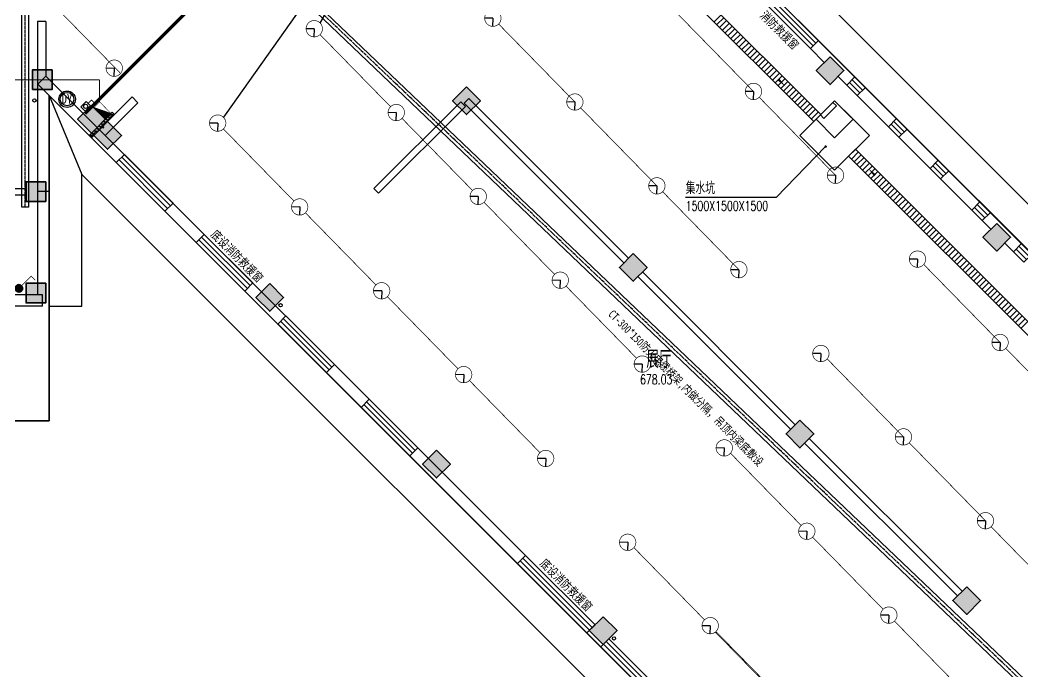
# Model space of a CAD drawing. Extents: x 815029915 to 815825525, y 579155098 to 579748855.
# Drawn here: x 815352839 to 815383466, y 579558107 to 579578027 of the extents above; entities that cross this region are included whole.
import ezdxf

# ---------------------------------------------------------------- set-up
doc = ezdxf.new("R2010")
doc.units = 0
doc.header["$LTSCALE"] = 100
doc.header["$MEASUREMENT"] = 0
for name, pattern in [('DASH', [0.35, 0.25, -0.1]), ('DASHDOT', [1, 0.5, -0.25, 0, -0.25]), ('DOTE', [2.42, 2, -0.2, 0.02, -0.2]), ('HIDDEN', [0.375, 0.25, -0.125])]:
    doc.linetypes.add(name, pattern=pattern)
for name, color, linetype in [('AXIS', 3, 'Continuous'), ('COLUMN', 9, 'Continuous'), ('DIM_LEAD', 3, 'Continuous'), ('DIM_SYMB', 3, 'Continuous'), ('E-CAPL-1', 7, 'Continuous'), ('E-TEXT-PLAN', 7, 'Continuous'), ('E-TEXT-PLAN-DER', 7, 'Continuous'), ('GROUND', 2, 'Continuous'), ('PUB_TEXT', 7, 'Continuous'), ('SPACE', 7, 'Continuous'), ('WALL', 9, 'Continuous'), ('WINDOW', 4, 'Continuous'), ('zm', 1, 'Continuous'), ('电-弱电平面-线缆', 3, 'Continuous'), ('电-强电平面-线缆', 3, 'Continuous'), ('电-桥架', 4, 'Continuous'), ('电动挡烟垂壁', 4, 'Continuous'), ('设备-照明', 3, 'Continuous'), ('设备-箱柜', 3, 'Continuous')]:
    doc.layers.add(name, color=color, linetype=linetype)
doc.layers.add('柱填充', color=9, linetype='Continuous', lineweight=18)
doc.layers.add('砼柱', color=2, linetype='Continuous', lineweight=35)
doc.styles.add('-黑体', font='', dxfattribs={"width": 0.8})
doc.styles.add('_TCH_DIM', font='SIMPLEX', dxfattribs={"bigfont": 'GBCBIG'})
doc.styles.add('_TCH_DIM_T3', font='SIMPLEX', dxfattribs={"width": 0.705882, "bigfont": 'GBCBIG'})
doc.styles.add('_TCH_SPACE', font='SIMPLEX', dxfattribs={"height": 5, "bigfont": 'GBCBIG'})
doc.styles.add('IDQSTYLE', font='txt.shx', dxfattribs={"width": 0.7, "bigfont": 'hztxt.shx'})
doc.styles.add('ST', font='')
doc.styles.add('宋体-TK', font='', dxfattribs={"width": 0.8})
doc.styles.get('-黑体').set_extended_font_data('SimHei')
doc.styles.get('ST').set_extended_font_data('SimSun')
doc.styles.get('宋体-TK').set_extended_font_data('SimSun')
doc.dimstyles.new('_TCH_ARCH-100', dxfattribs={"dimscale": 100, "dimtxt": 2.975, "dimasz": 1, "dimexe": 2.5, "dimexo": 3, "dimgap": 1, "dimtad": 1, "dimdec": 0, "dimzin": 0, "dimdsep": 46, "dimtxsty": '_TCH_DIM_T3', "dimblk": 'ARCHTICK', "dimcen": 0.09, "dimclrt": 7, "dimazin": 2, "dimtfac": 1, "dimtdec": 0, "dimtix": 1, "dimtmove": 2, "dimatfit": 3, "dimfxl": 0, "dimtolj": 1, "dimtzin": 0, "dimarcsym": 0})

# ---------------------------------------------------------------- blocks, each defined once
blk = doc.blocks.new('HC000088')
at = {"color": 0}
for q in [(-1.72, -1.82), (1.72, -1.82)]:
    blk.add_line((0, 0), q, dxfattribs=at)
at = {"color": 0, "linetype": 'Continuous', "const_width": 0.2}
blk.add_lwpolyline([(2.5, 0, 0.198912), (1.77, 1.77, 0.198912), (0, 2.5, 0.198912), (-1.77, 1.77, 0.198912), (-2.5, 0, 0.198912), (-1.77, -1.77, 0.198912), (0, -2.5, 0.198912), (1.77, -1.77, 0.198912)], format="xyb", close=True, dxfattribs=at)
at = {"layer": 'E-TEXT-PLAN-DER', "color": 0, "style": 'IDQSTYLE', "width": 0.7}
blk.add_attdef('PSFHATT', (4.5, -2.5), '', height=2.5, dxfattribs=at)
blk = doc.blocks.new('*X19')
at = {"color": 0, "linetype": 'Continuous'}
for p, q in [((262, 135.85), (263.24, 137.09)), ((262.02, 135.59), (263.5, 137.07)), ((262.05, 136.18), (262.91, 137.04)), ((262.09, 135.37), (263.71, 137)), ((262.18, 135.19), (263.9, 136.91)), ((262.3, 135.02), (264.07, 136.79)), ((262.44, 134.88), (264.21, 136.64)), ((262.61, 134.77), (264.32, 136.48)), ((262.8, 134.67), (264.42, 136.29)), ((263.02, 134.61), (264.48, 136.07)), ((263.28, 134.59), (264.5, 135.8)), ((263.62, 134.65), (264.44, 135.46))]:
    blk.add_line(p, q, dxfattribs=at)
blk = doc.blocks.new('HC000097')
at = {"color": 0, "linetype": 'Continuous', "const_width": 0.2}
blk.add_lwpolyline([(0.88, 2.13), (3.75, 5), (5, 3.75)], dxfattribs=at)
blk.add_lwpolyline([(0.88, 0.37, 0.198912), (1.25, 1.25, 0.198912), (0.88, 2.13, 0.198912), (0, 2.5, 0.198912), (-0.88, 2.13, 0.198912), (-1.25, 1.25, 0.198912), (-0.88, 0.37, 0.198912), (0, 0, 0.198912)], format="xyb", close=True, dxfattribs=at)
at = {"color": 0, "linetype": 'Continuous'}
blk.add_blockref('*X19', (-263.25, -134.59), dxfattribs=at)
at = {"layer": 'E-TEXT-PLAN-DER', "color": 0, "style": 'IDQSTYLE', "width": 0.7}
blk.add_attdef('PSFHATT', (7, 0), '', height=2.5, dxfattribs=at)
blk = doc.blocks.new('$TCHSYS$WIN2D')
for p, q in [((-0.5, 0.5), (0.5, 0.5)), ((-0.5, 0.5), (-0.5, -0.5)), ((0.5, 0.5), (0.5, -0.5)), ((0.5, 0.1667), (-0.5, 0.1667)), ((0.5, -0.1667), (-0.5, -0.1667)), ((-0.5, -0.5), (0.5, -0.5))]:
    blk.add_line(p, q)
blk = doc.blocks.new('*X48')
at = {"color": 0, "linetype": 'Continuous'}
for p, q in [((234.72, 320), (237.18, 322.46)), ((235.15, 320), (238.03, 322.88)), ((235.57, 320), (238.88, 323.3)), ((235.99, 320), (239.72, 323.73)), ((236.42, 320), (240.57, 324.15)), ((236.84, 320), (241.42, 324.58)), ((237.27, 320), (242.27, 325)), ((237.69, 320), (242.27, 324.57)), ((238.12, 320), (242.27, 324.15)), ((238.54, 320), (242.27, 323.72)), ((238.96, 320), (242.27, 323.3)), ((239.39, 320), (242.27, 322.88)), ((239.81, 320), (242.27, 322.45)), ((232.6, 320), (232.94, 320.33)), ((233.02, 320), (233.78, 320.76)), ((233.45, 320), (234.63, 321.18)), ((233.87, 320), (235.48, 321.61)), ((234.3, 320), (236.33, 322.03)), ((240.24, 320), (242.27, 322.03)), ((240.66, 320), (242.27, 321.6)), ((241.09, 320), (242.27, 321.18)), ((241.51, 320), (242.27, 320.75)), ((241.93, 320), (242.27, 320.33))]:
    blk.add_line(p, q, dxfattribs=at)
blk = doc.blocks.new('HC000431')
at = {"color": 0, "linetype": 'Continuous'}
blk.add_line((5, 2.5), (-5, -2.5), dxfattribs=at)
at = {"color": 0, "linetype": 'Continuous', "const_width": 0.3}
for points in [[(5, 2.5), (-5, 2.5), (-5, -2.5)], [(-5, -2.5), (5, -2.5), (5, 2.5)]]:
    blk.add_lwpolyline(points, dxfattribs=at)
at = {"color": 0, "linetype": 'Continuous'}
blk.add_blockref('*X48', (-237.27, -322.5), dxfattribs=at)
at = {"color": 0, "style": 'IDQSTYLE', "width": 0.7}
blk.add_attdef('PSFHATT', (7, -2.5), '', height=2.5, dxfattribs=at)
blk = doc.blocks.new('_ArchTick')
at = {"color": 0, "linetype": 'ByBlock', "const_width": 0.4}
blk.add_lwpolyline([(-0.5, -0.5), (0.5, 0.5)], dxfattribs=at)
blk = doc.blocks.new('*D291')
at = {"layer": 'AXIS', "color": 0, "lineweight": -2, "transparency": 16777216}
for p, q in [((815361241, 579597482), (815363539, 579599780)), ((815363362, 579599603), (815400839, 579562127)), ((815398718, 579560005), (815401016, 579562303))]:
    blk.add_line(p, q, dxfattribs=at)
at = {"layer": 'Defpoints', "color": 0, "transparency": 16777216}
for p in [(815361029, 579597270), (815400839, 579562127), (815398505, 579559793)]:
    blk.add_point(p, dxfattribs=at)
at = {"layer": 'AXIS', "color": 0, "lineweight": -2, "transparency": 16777216, "xscale": 100, "yscale": 100, "zscale": 100}
for p, rotation in [((815363362, 579599603), 135.0000000001822), ((815400839, 579562127), 315.0000000001822)]:
    blk.add_blockref('_ArchTick', p, dxfattribs=dict(at, rotation=rotation))
at = {"layer": 'AXIS', "color": 7, "transparency": 16777216, "insert": (815382276, 579581041), "char_height": 297.5, "attachment_point": 5, "rotation": 315, "style": '_TCH_DIM_T3'}
blk.add_mtext('\\A1;53000', dxfattribs=at)
blk = doc.blocks.new('*D300')
at = {"layer": 'AXIS', "color": 0, "lineweight": -2, "transparency": 16777216}
for p, q in [((815379908, 579578814), (815381641, 579580547)), ((815381464, 579580370), (815386555, 579575279)), ((815385000, 579573723), (815386732, 579575456))]:
    blk.add_line(p, q, dxfattribs=at)
at = {"layer": 'Defpoints', "color": 0, "transparency": 16777216}
for p in [(815379696, 579578602), (815386555, 579575279), (815384788, 579573511)]:
    blk.add_point(p, dxfattribs=at)
at = {"layer": 'AXIS', "color": 0, "lineweight": -2, "transparency": 16777216, "xscale": 100, "yscale": 100, "zscale": 100}
for p, rotation in [((815381464, 579580370), 135.0000000006708), ((815386555, 579575279), 315.0000000006708)]:
    blk.add_blockref('_ArchTick', p, dxfattribs=dict(at, rotation=rotation))
at = {"layer": 'AXIS', "color": 7, "transparency": 16777216, "insert": (815384186, 579578000), "char_height": 297.5, "attachment_point": 5, "rotation": 315, "style": '_TCH_DIM_T3'}
blk.add_mtext('\\A1;7200', dxfattribs=at)

msp = doc.modelspace()

# ---------------------------------------------------------------- hatches: boundary and pattern name
at = {"layer": 'DIM_LEAD'}
for points in [[(815355414.8, 579574751.5, 1), (815355334.8, 579574751.5, 1)], [(815377480.8, 579574159.7, 1), (815377400.8, 579574159.7, 1)]]:
    msp.add_hatch(color=256, dxfattribs=at).paths.add_polyline_path(points, flags=17)
at = {"layer": '柱填充', "lineweight": 18}
for points in [[(815377575.9, 579576905.1), (815377151.7, 579576480.9), (815377575.9, 579576056.6), (815378000.2, 579576480.9)], [(815353823.5, 579576508.8), (815353223.5, 579576508.8), (815353223.5, 579575908.8), (815353823.5, 579575908.8)], [(815366474.3, 579575985.9), (815366050.1, 579575561.6), (815366474.3, 579575137.4), (815366898.6, 579575561.6)], [(815355019.2, 579575420.2), (815354595, 579574995.9), (815355019.2, 579574571.7), (815355443.5, 579574995.9)], [(815355514.2, 579574925.2), (815355089.9, 579574501), (815355514.2, 579574076.7), (815355938.5, 579574501)], [(815353623.5, 579573083.7), (815353023.5, 579573083.7), (815353023.5, 579572483.7), (815353623.5, 579572483.7)], [(815382667.1, 579571814), (815382242.8, 579571389.7), (815382667.1, 579570965.4), (815383091.4, 579571389.7)], [(815371565.5, 579570894.7), (815371141.3, 579570470.5), (815371565.5, 579570046.2), (815371989.8, 579570470.5)], [(815353623.5, 579569983.7), (815353023.5, 579569983.7), (815353023.5, 579569383.7), (815353623.5, 579569383.7)], [(815360463.9, 579569975.5), (815360039.7, 579569551.2), (815360463.9, 579569127), (815360888.2, 579569551.2)], [(815376656.7, 579565803.6), (815376232.4, 579565379.3), (815376656.7, 579564955), (815377080.9, 579565379.3)], [(815365555.1, 579564884.3), (815365130.8, 579564460.1), (815365555.1, 579564035.8), (815365979.4, 579564460.1)], [(815381747.9, 579560712.4), (815381323.6, 579560288.1), (815381747.9, 579559863.9), (815382172.1, 579560288.1)], [(815370646.3, 579559793.2), (815370222, 579559368.9), (815370646.3, 579558944.6), (815371070.5, 579559368.9)]]:
    msp.add_hatch(color=250, dxfattribs=at).paths.add_polyline_path(points)

# ---------------------------------------------------------------- linework, layer by layer
for p, q in [((815392636.4, 579561985.2), (815367534.1, 579587087.5)), ((815368559.4, 579583445.9), (815377080, 579574925.2)), ((815377292.2, 579575137.4), (815368771.5, 579583658)), ((815353723.5, 579565783.7), (815353723.5, 579575725.1)), ((815353723.5, 579575725.1), (815375312.3, 579554136.3)), ((815376655.8, 579574501), (815377716.4, 579575561.6)), ((815377716.4, 579575561.6), (815377150.7, 579574995.9)), ((815377770.3, 579575403.4), (815377664.3, 579575509.5)), ((815377716.4, 579575561.6), (815378777.1, 579574501)), ((815378282.1, 579574995.9), (815377716.4, 579575561.6)), ((815355654.7, 579575208.1), (815354947.6, 579574501)), ((815355725.4, 579575137.4), (815355654.7, 579575208.1)), ((815377387.5, 579575020.5), (815377770.3, 579575403.4)), ((815355018.3, 579574430.3), (815355725.4, 579575137.4)), ((815377080, 579574925.2), (815377292.2, 579575137.4)), ((815377150.7, 579574995.9), (815377716.4, 579574430.3)), ((815377281.4, 579575126.6), (815377387.5, 579575020.5)), ((815377716.4, 579574430.3), (815378282.1, 579574995.9)), ((815354947.6, 579574501), (815355018.3, 579574430.3)), ((815377716.4, 579573440.3), (815376655.8, 579574501)), ((815378777.1, 579574501), (815377716.4, 579573440.3)), ((815378352.8, 579574076.7), (815378140.7, 579573864.6)), ((815389206.9, 579563222.6), (815378352.8, 579574076.7)), ((815378140.7, 579573864.6), (815388994.8, 579563010.5)), ((815353723.5, 579569367.7), (815353723.5, 579565783.7)), ((815332423.5, 579565783.7), (815353723.5, 579565783.7)), ((815353723.5, 579565783.7), (815351923.5, 579565783.7))]:
    msp.add_line(p, q)
at = {"color": 252, "linetype": 'Continuous'}
for p, q in [((815374033.5, 579577971.7), (815374245.7, 579578183.9)), ((815374118.4, 579577886.9), (815374330.5, 579578099)), ((815374203.2, 579577802), (815374415.4, 579578014.2)), ((815374288.1, 579577717.2), (815374500.2, 579577929.3)), ((815374372.9, 579577632.3), (815374585.1, 579577844.5)), ((815374457.8, 579577547.5), (815374669.9, 579577759.6)), ((815374542.6, 579577462.6), (815374754.8, 579577674.8)), ((815374627.5, 579577377.8), (815374839.6, 579577589.9)), ((815374712.4, 579577292.9), (815374924.5, 579577505.1)), ((815374797.2, 579577208.1), (815375009.3, 579577420.2)), ((815374882.1, 579577123.2), (815375094.2, 579577335.3)), ((815374966.9, 579577038.4), (815375179, 579577250.5)), ((815375051.8, 579576953.5), (815375263.9, 579577165.6)), ((815375136.6, 579576868.7), (815375348.8, 579577080.8)), ((815375221.5, 579576783.8), (815375433.6, 579576995.9)), ((815375306.3, 579576699), (815375518.5, 579576911.1)), ((815375391.2, 579576614.1), (815375603.3, 579576826.2)), ((815375476, 579576529.2), (815375688.2, 579576741.4)), ((815375560.9, 579576444.4), (815375773, 579576656.5)), ((815375645.7, 579576359.5), (815375857.9, 579576571.7)), ((815375730.6, 579576274.7), (815375942.7, 579576486.8)), ((815375815.4, 579576189.8), (815376027.6, 579576402)), ((815375900.3, 579576105), (815376112.4, 579576317.1)), ((815375985.1, 579576020.1), (815376197.3, 579576232.3)), ((815376070, 579575935.3), (815376282.1, 579576147.4)), ((815376154.9, 579575850.4), (815376367, 579576062.6)), ((815376239.7, 579575765.6), (815376451.8, 579575977.7)), ((815376324.6, 579575680.7), (815376536.7, 579575892.8)), ((815376409.4, 579575595.9), (815376621.5, 579575808)), ((815376494.3, 579575511), (815376706.4, 579575723.1)), ((815376579.1, 579575426.2), (815376791.2, 579575638.3)), ((815376664, 579575341.3), (815376876.1, 579575553.4)), ((815376748.8, 579575256.5), (815376961, 579575468.6)), ((815376833.7, 579575171.6), (815377045.8, 579575383.7)), ((815376918.5, 579575086.7), (815377130.7, 579575298.9)), ((815377003.4, 579575001.9), (815377215.5, 579575214)), ((815378141.8, 579573863.5), (815378354, 579574075.6)), ((815378226.7, 579573778.6), (815378438.8, 579573990.7)), ((815378311.5, 579573693.7), (815378523.7, 579573905.9)), ((815378396.4, 579573608.9), (815378608.5, 579573821)), ((815378481.2, 579573524), (815378693.4, 579573736.2)), ((815378566.1, 579573439.2), (815378778.2, 579573651.3)), ((815378650.9, 579573354.3), (815378863.1, 579573566.5)), ((815378735.8, 579573269.5), (815378947.9, 579573481.6)), ((815378820.6, 579573184.6), (815379032.8, 579573396.8)), ((815378905.5, 579573099.8), (815379117.6, 579573311.9)), ((815378990.4, 579573014.9), (815379202.5, 579573227.1)), ((815379075.2, 579572930.1), (815379287.3, 579573142.2)), ((815379160.1, 579572845.2), (815379372.2, 579573057.4)), ((815379244.9, 579572760.4), (815379457, 579572972.5)), ((815379329.8, 579572675.5), (815379541.9, 579572887.6)), ((815379414.6, 579572590.7), (815379626.7, 579572802.8)), ((815379499.5, 579572505.8), (815379711.6, 579572717.9)), ((815379584.3, 579572421), (815379796.5, 579572633.1)), ((815379669.2, 579572336.1), (815379881.3, 579572548.2)), ((815379754, 579572251.2), (815379966.2, 579572463.4)), ((815379838.9, 579572166.4), (815380051, 579572378.5)), ((815379923.7, 579572081.5), (815380135.9, 579572293.7)), ((815380008.6, 579571996.7), (815380220.7, 579572208.8)), ((815380093.4, 579571911.8), (815380305.6, 579572124)), ((815380178.3, 579571827), (815380390.4, 579572039.1)), ((815380263.1, 579571742.1), (815380475.3, 579571954.3)), ((815380348, 579571657.3), (815380560.1, 579571869.4)), ((815380432.8, 579571572.4), (815380645, 579571784.6)), ((815380517.7, 579571487.6), (815380729.8, 579571699.7)), ((815380602.6, 579571402.7), (815380814.7, 579571614.9)), ((815380687.4, 579571317.9), (815380899.5, 579571530)), ((815380772.3, 579571233), (815380984.4, 579571445.1)), ((815380857.1, 579571148.2), (815381069.2, 579571360.3)), ((815380942, 579571063.3), (815381154.1, 579571275.4)), ((815381026.8, 579570978.5), (815381238.9, 579571190.6)), ((815381111.7, 579570893.6), (815381323.8, 579571105.7)), ((815381196.5, 579570808.8), (815381408.7, 579571020.9)), ((815381281.4, 579570723.9), (815381493.5, 579570936)), ((815381366.2, 579570639), (815381578.4, 579570851.2)), ((815381451.1, 579570554.2), (815381663.2, 579570766.3)), ((815381535.9, 579570469.3), (815381748.1, 579570681.5)), ((815381620.8, 579570384.5), (815381832.9, 579570596.6)), ((815381705.6, 579570299.6), (815381917.8, 579570511.8)), ((815381790.5, 579570214.8), (815382002.6, 579570426.9)), ((815381875.3, 579570129.9), (815382087.5, 579570342.1)), ((815381960.2, 579570045.1), (815382172.3, 579570257.2)), ((815382045.1, 579569960.2), (815382257.2, 579570172.4)), ((815382129.9, 579569875.4), (815382342, 579570087.5)), ((815382214.8, 579569790.5), (815382426.9, 579570002.6)), ((815382299.6, 579569705.7), (815382511.7, 579569917.8)), ((815382384.5, 579569620.8), (815382596.6, 579569832.9)), ((815382469.3, 579569536), (815382681.4, 579569748.1)), ((815382554.2, 579569451.1), (815382766.3, 579569663.2)), ((815382639, 579569366.3), (815382851.2, 579569578.4)), ((815382723.9, 579569281.4), (815382936, 579569493.5)), ((815382808.7, 579569196.5), (815383020.9, 579569408.7)), ((815382893.6, 579569111.7), (815383105.7, 579569323.8)), ((815382978.4, 579569026.8), (815383190.6, 579569239)), ((815383063.3, 579568942), (815383275.4, 579569154.1)), ((815383148.1, 579568857.1), (815383360.3, 579569069.3)), ((815383233, 579568772.3), (815383445.1, 579568984.4)), ((815383317.8, 579568687.4), (815383530, 579568899.6)), ((815383402.7, 579568602.6), (815383614.8, 579568814.7))]:
    msp.add_line(p, q, dxfattribs=at)
at = {"linetype": 'Continuous'}
for p, q in [((815355595.3, 579575148.7), (815355580.6, 579575104.7)), ((815355595.3, 579575148.7), (815355580.6, 579575104.7)), ((815355598.7, 579575152.1), (815355628.5, 579575122.3)), ((815355611.8, 579575153.2), (815355603.3, 579575153.2)), ((815355630.4, 579575143.7), (815355619.7, 579575147.3)), ((815355632.2, 579575155.4), (815355623.7, 579575155.4)), ((815355648.4, 579575189.8), (815355643.1, 579575188)), ((815355648.4, 579575189.8), (815355643.1, 579575188)), ((815355660.4, 579575202.4), (815355651.3, 579575175.4)), ((815355660.4, 579575202.4), (815355651.3, 579575175.4)), ((815355662, 579575150.5), (815355660.2, 579575145.2)), ((815355662, 579575150.5), (815355660.2, 579575145.2)), ((815355669.6, 579575193.2), (815355665.9, 579575189.4)), ((815355680.6, 579575161.2), (815355680.6, 579575152.7)), ((815355294.9, 579574836.2), (815355289.6, 579574834.4)), ((815355294.9, 579574836.2), (815355289.6, 579574834.4)), ((815355312.5, 579574865.8), (815355297.8, 579574821.8)), ((815355312.5, 579574865.8), (815355297.8, 579574821.8)), ((815355319.4, 579574843), (815355312.3, 579574835.9)), ((815355315.9, 579574869.2), (815355345.6, 579574839.5)), ((815355328.9, 579574870.3), (815355320.4, 579574870.3)), ((815355329.2, 579574840.3), (815355323.9, 579574838.5)), ((815355329.2, 579574840.3), (815355323.9, 579574838.5)), ((815355346.3, 579574855), (815355335.6, 579574858.6)), ((815355347.5, 579574860.9), (815355336.9, 579574864.4)), ((815355349.4, 579574872.6), (815355340.9, 579574872.6)), ((815355345.6, 579574839.5), (815355345.7, 579574839.4)), ((815355345.7, 579574839.4), (815355386.6, 579574798.5)), ((815355404.7, 579574846.5), (815355354, 579574829.6)), ((815355404.7, 579574846.5), (815355354, 579574829.6)), ((815355359, 579574848.8), (815355366.1, 579574855.9)), ((815355365.6, 579574906.9), (815355360.3, 579574905.2)), ((815355365.6, 579574906.9), (815355360.3, 579574905.2)), ((815355383.2, 579574936.5), (815355368.5, 579574892.5)), ((815355383.2, 579574936.5), (815355368.5, 579574892.5)), ((815355376.8, 579574831.1), (815355383.9, 579574838.2)), ((815355379.1, 579574867.7), (815355377.4, 579574862.4)), ((815355379.1, 579574867.7), (815355377.4, 579574862.4)), ((815355390.1, 579574913.7), (815355383, 579574906.6)), ((815355386.6, 579574940), (815355416.4, 579574910.2)), ((815355399.7, 579574941), (815355391.1, 579574941)), ((815355399.9, 579574911), (815355394.6, 579574909.2)), ((815355399.9, 579574911), (815355394.6, 579574909.2)), ((815355395.5, 579574858), (815355395.5, 579574849.4)), ((815355397.7, 579574878.4), (815355397.7, 579574869.9)), ((815355417, 579574925.7), (815355406.3, 579574929.3)), ((815355418.3, 579574931.6), (815355407.6, 579574935.1)), ((815355420.1, 579574943.3), (815355411.6, 579574943.3)), ((815355416.4, 579574910.2), (815355416.4, 579574910.1)), ((815355416.4, 579574910.1), (815355457.3, 579574869.2)), ((815355475.4, 579574917.2), (815355424.7, 579574900.3)), ((815355475.4, 579574917.2), (815355424.7, 579574900.3)), ((815355429.7, 579574919.5), (815355436.8, 579574926.6)), ((815355436.3, 579574977.6), (815355431, 579574975.9)), ((815355436.3, 579574977.6), (815355431, 579574975.9)), ((815355432.8, 579574878.1), (815355436.4, 579574867.5)), ((815355441.7, 579574862.2), (815355434.6, 579574855.1)), ((815355438.6, 579574879.4), (815355442.2, 579574868.7)), ((815355453.9, 579575007.3), (815355439.2, 579574963.2)), ((815355453.9, 579575007.3), (815355439.2, 579574963.2)), ((815355445.8, 579574904.1), (815355444, 579574898.8)), ((815355445.8, 579574904.1), (815355444, 579574898.8)), ((815355447.5, 579574901.8), (815355454.6, 579574908.9)), ((815355449.8, 579574938.4), (815355448.1, 579574933.1)), ((815355449.8, 579574938.4), (815355448.1, 579574933.1)), ((815355460.8, 579574984.4), (815355453.7, 579574977.3)), ((815355456.1, 579574872.5), (815355453.9, 579574865.8)), ((815355456.1, 579574872.5), (815355453.9, 579574865.8)), ((815355457.3, 579575010.7), (815355487.1, 579574980.9)), ((815355470.4, 579575011.7), (815355461.8, 579575011.7)), ((815355470.6, 579574981.7), (815355465.3, 579574979.9)), ((815355470.6, 579574981.7), (815355465.3, 579574979.9)), ((815355466.2, 579574928.7), (815355466.2, 579574920.1)), ((815355468.5, 579574949.1), (815355468.5, 579574940.6)), ((815355487.7, 579574996.5), (815355477.1, 579575000)), ((815355489, 579575002.3), (815355478.3, 579575005.8)), ((815355490.8, 579575014), (815355482.3, 579575014)), ((815355487.1, 579574980.9), (815355487.1, 579574980.9)), ((815355487.1, 579574980.9), (815355528, 579574940)), ((815355546.1, 579574988), (815355495.4, 579574971.1)), ((815355546.1, 579574988), (815355495.4, 579574971.1)), ((815355500.5, 579574990.2), (815355507.6, 579574997.3)), ((815355507, 579575048.3), (815355501.7, 579575046.6)), ((815355507, 579575048.3), (815355501.7, 579575046.6)), ((815355503.5, 579574948.8), (815355507.1, 579574938.2)), ((815355512.4, 579574932.9), (815355505.3, 579574925.8)), ((815355509.4, 579574950.1), (815355512.9, 579574939.5)), ((815355524.6, 579575078), (815355509.9, 579575034)), ((815355524.6, 579575078), (815355509.9, 579575034)), ((815355516.5, 579574974.8), (815355514.7, 579574969.5)), ((815355516.5, 579574974.8), (815355514.7, 579574969.5)), ((815355518.2, 579574972.5), (815355525.3, 579574979.6)), ((815355520.6, 579575009.1), (815355518.8, 579575003.8)), ((815355520.6, 579575009.1), (815355518.8, 579575003.8)), ((815355531.5, 579575055.1), (815355524.4, 579575048)), ((815355526.8, 579574943.2), (815355524.6, 579574936.5)), ((815355526.8, 579574943.2), (815355524.6, 579574936.5)), ((815355528, 579575081.4), (815355557.8, 579575051.6)), ((815355541.1, 579575082.5), (815355532.5, 579575082.5)), ((815355541.3, 579575052.4), (815355536, 579575050.6)), ((815355541.3, 579575052.4), (815355536, 579575050.6)), ((815355536.9, 579574999.4), (815355536.9, 579574990.8)), ((815355539.2, 579575019.8), (815355539.2, 579575011.3)), ((815355558.4, 579575067.2), (815355547.8, 579575070.7)), ((815355559.7, 579575073), (815355549, 579575076.5)), ((815355561.5, 579575084.7), (815355553, 579575084.7)), ((815355557.8, 579575051.6), (815355557.8, 579575051.6)), ((815355557.8, 579575051.6), (815355598.7, 579575010.7)), ((815355616.8, 579575058.7), (815355566.1, 579575041.8)), ((815355616.8, 579575058.7), (815355566.1, 579575041.8)), ((815355571.2, 579575060.9), (815355578.3, 579575068)), ((815355577.7, 579575119.1), (815355572.4, 579575117.3)), ((815355577.7, 579575119.1), (815355572.4, 579575117.3)), ((815355574.2, 579575019.5), (815355577.8, 579575008.9)), ((815355583.1, 579575003.6), (815355576, 579574996.5)), ((815355580.1, 579575020.8), (815355583.6, 579575010.2)), ((815355587.2, 579575045.5), (815355585.4, 579575040.2)), ((815355587.2, 579575045.5), (815355585.4, 579575040.2)), ((815355588.9, 579575043.2), (815355596, 579575050.3)), ((815355591.3, 579575079.8), (815355589.5, 579575074.5)), ((815355591.3, 579575079.8), (815355589.5, 579575074.5)), ((815355602.3, 579575125.8), (815355595.2, 579575118.7)), ((815355597.5, 579575013.9), (815355595.3, 579575007.3)), ((815355597.5, 579575013.9), (815355595.3, 579575007.3)), ((815355612, 579575123.1), (815355606.7, 579575121.3)), ((815355612, 579575123.1), (815355606.7, 579575121.3)), ((815355607.6, 579575070.1), (815355607.6, 579575061.5)), ((815355609.9, 579575090.5), (815355609.9, 579575082)), ((815355629.1, 579575137.9), (815355618.5, 579575141.4)), ((815355628.5, 579575122.3), (815355628.5, 579575122.3)), ((815355628.5, 579575122.3), (815355669.4, 579575081.4)), ((815355687.5, 579575129.4), (815355636.8, 579575112.5)), ((815355687.5, 579575129.4), (815355636.8, 579575112.5)), ((815355641.9, 579575131.6), (815355649, 579575138.7)), ((815355644.9, 579575090.3), (815355648.5, 579575079.6)), ((815355653.8, 579575074.3), (815355646.7, 579575067.2)), ((815355650.8, 579575091.5), (815355654.3, 579575080.9)), ((815355657.9, 579575116.2), (815355656.1, 579575110.9)), ((815355657.9, 579575116.2), (815355656.1, 579575110.9)), ((815355659.6, 579575113.9), (815355666.7, 579575121)), ((815355668.2, 579575084.6), (815355666, 579575078)), ((815355668.2, 579575084.6), (815355666, 579575078)), ((815355678.3, 579575140.8), (815355678.3, 579575132.3)), ((815355721.1, 579575141.6), (815355717.4, 579575137.9)), ((815355012, 579574553.4), (815355006.7, 579574551.6)), ((815355012, 579574553.4), (815355006.7, 579574551.6)), ((815355029.6, 579574583), (815355014.9, 579574539)), ((815355029.6, 579574583), (815355014.9, 579574539)), ((815355036.6, 579574560.1), (815355029.5, 579574553)), ((815355033, 579574586.4), (815355062.8, 579574556.6)), ((815355046.1, 579574587.5), (815355037.6, 579574587.5)), ((815355046.3, 579574557.4), (815355041, 579574555.7)), ((815355046.3, 579574557.4), (815355041, 579574555.7)), ((815355063.4, 579574572.2), (815355052.8, 579574575.7)), ((815355064.7, 579574578), (815355054.1, 579574581.6)), ((815355066.5, 579574589.8), (815355058, 579574589.8)), ((815355062.8, 579574556.6), (815355062.8, 579574556.6)), ((815355062.8, 579574556.6), (815355103.7, 579574515.7)), ((815355121.9, 579574563.7), (815355071.2, 579574546.8)), ((815355121.9, 579574563.7), (815355071.2, 579574546.8)), ((815355076.2, 579574566), (815355083.3, 579574573.1)), ((815355082.7, 579574624.1), (815355077.4, 579574622.3)), ((815355082.7, 579574624.1), (815355077.4, 579574622.3)), ((815355100.3, 579574653.7), (815355085.7, 579574609.7)), ((815355100.3, 579574653.7), (815355085.7, 579574609.7)), ((815355092.2, 579574550.6), (815355090.5, 579574545.2)), ((815355092.2, 579574550.6), (815355090.5, 579574545.2)), ((815355093.9, 579574548.2), (815355101, 579574555.3)), ((815355096.3, 579574584.9), (815355094.5, 579574579.5)), ((815355096.3, 579574584.9), (815355094.5, 579574579.5)), ((815355107.3, 579574630.8), (815355100.2, 579574623.7)), ((815355103.7, 579574657.1), (815355133.5, 579574627.3)), ((815355116.8, 579574658.2), (815355108.3, 579574658.2)), ((815355117, 579574628.1), (815355111.7, 579574626.4)), ((815355117, 579574628.1), (815355111.7, 579574626.4)), ((815355112.6, 579574575.1), (815355112.6, 579574566.6)), ((815355114.9, 579574595.6), (815355114.9, 579574587)), ((815355134.1, 579574642.9), (815355123.5, 579574646.5)), ((815355135.4, 579574648.7), (815355124.8, 579574652.3)), ((815355137.3, 579574660.5), (815355128.7, 579574660.5)), ((815355133.5, 579574627.3), (815355133.5, 579574627.3)), ((815355133.5, 579574627.3), (815355174.4, 579574586.4)), ((815355192.6, 579574634.4), (815355141.9, 579574617.5)), ((815355192.6, 579574634.4), (815355141.9, 579574617.5)), ((815355146.9, 579574636.7), (815355154, 579574643.8)), ((815355153.5, 579574694.8), (815355148.1, 579574693)), ((815355153.5, 579574694.8), (815355148.1, 579574693)), ((815355150, 579574595.3), (815355153.5, 579574584.6)), ((815355158.8, 579574579.3), (815355151.7, 579574572.2)), ((815355155.8, 579574596.5), (815355159.3, 579574585.9)), ((815355171, 579574724.4), (815355156.4, 579574680.4)), ((815355171, 579574724.4), (815355156.4, 579574680.4)), ((815355162.9, 579574621.3), (815355161.2, 579574615.9)), ((815355162.9, 579574621.3), (815355161.2, 579574615.9)), ((815355164.6, 579574618.9), (815355171.7, 579574626)), ((815355167, 579574655.6), (815355165.2, 579574650.2)), ((815355167, 579574655.6), (815355165.2, 579574650.2)), ((815355178, 579574701.5), (815355170.9, 579574694.4)), ((815355173.3, 579574589.7), (815355171, 579574583)), ((815355173.3, 579574589.7), (815355171, 579574583)), ((815355174.4, 579574727.8), (815355204.2, 579574698)), ((815355187.5, 579574728.9), (815355179, 579574728.9)), ((815355187.8, 579574698.9), (815355182.4, 579574697.1)), ((815355187.8, 579574698.9), (815355182.4, 579574697.1)), ((815355183.3, 579574645.8), (815355183.3, 579574637.3)), ((815355185.6, 579574666.3), (815355185.6, 579574657.7)), ((815355204.9, 579574713.6), (815355194.2, 579574717.2)), ((815355206.1, 579574719.4), (815355195.5, 579574723)), ((815355208, 579574731.2), (815355199.4, 579574731.2)), ((815355204.2, 579574698), (815355204.3, 579574698)), ((815355204.3, 579574698), (815355245.2, 579574657.1)), ((815355263.3, 579574705.1), (815355212.6, 579574688.2)), ((815355263.3, 579574705.1), (815355212.6, 579574688.2)), ((815355217.6, 579574707.4), (815355224.7, 579574714.5)), ((815355224.2, 579574765.5), (815355218.8, 579574763.7)), ((815355224.2, 579574765.5), (815355218.8, 579574763.7)), ((815355220.7, 579574666), (815355224.2, 579574655.4)), ((815355229.5, 579574650), (815355222.4, 579574642.9)), ((815355226.5, 579574667.3), (815355230.1, 579574656.6)), ((815355241.7, 579574795.1), (815355227.1, 579574751.1)), ((815355241.7, 579574795.1), (815355227.1, 579574751.1)), ((815355233.7, 579574692), (815355231.9, 579574686.7)), ((815355233.7, 579574692), (815355231.9, 579574686.7)), ((815355235.4, 579574689.6), (815355242.4, 579574696.7)), ((815355237.7, 579574726.3), (815355235.9, 579574721)), ((815355237.7, 579574726.3), (815355235.9, 579574721)), ((815355248.7, 579574772.3), (815355241.6, 579574765.2)), ((815355244, 579574660.4), (815355241.7, 579574653.7)), ((815355244, 579574660.4), (815355241.7, 579574653.7)), ((815355245.2, 579574798.5), (815355274.9, 579574768.8)), ((815355258.2, 579574799.6), (815355249.7, 579574799.6)), ((815355258.5, 579574769.6), (815355253.1, 579574767.8)), ((815355258.5, 579574769.6), (815355253.1, 579574767.8)), ((815355254, 579574716.5), (815355254, 579574708)), ((815355256.3, 579574737), (815355256.3, 579574728.4)), ((815355275.6, 579574784.3), (815355264.9, 579574787.9)), ((815355276.8, 579574790.2), (815355266.2, 579574793.7)), ((815355278.7, 579574801.9), (815355270.1, 579574801.9)), ((815355274.9, 579574768.8), (815355275, 579574768.7)), ((815355275, 579574768.7), (815355315.9, 579574727.8)), ((815355334, 579574775.8), (815355283.3, 579574758.9)), ((815355334, 579574775.8), (815355283.3, 579574758.9)), ((815355288.3, 579574778.1), (815355295.4, 579574785.2)), ((815355291.4, 579574736.7), (815355294.9, 579574726.1)), ((815355300.2, 579574720.7), (815355293.1, 579574713.6)), ((815355297.2, 579574738), (815355300.8, 579574727.3)), ((815355304.4, 579574762.7), (815355302.6, 579574757.4)), ((815355304.4, 579574762.7), (815355302.6, 579574757.4)), ((815355306.1, 579574760.4), (815355313.2, 579574767.4)), ((815355308.4, 579574797), (815355306.7, 579574791.7)), ((815355308.4, 579574797), (815355306.7, 579574791.7)), ((815355314.7, 579574731.1), (815355312.5, 579574724.4)), ((815355314.7, 579574731.1), (815355312.5, 579574724.4)), ((815355324.7, 579574787.2), (815355324.7, 579574778.7)), ((815355327, 579574807.7), (815355327, 579574799.1)), ((815355362.1, 579574807.4), (815355365.6, 579574796.8)), ((815355370.9, 579574791.4), (815355363.8, 579574784.3)), ((815355367.9, 579574808.7), (815355371.5, 579574798)), ((815355375.1, 579574833.4), (815355373.3, 579574828.1)), ((815355375.1, 579574833.4), (815355373.3, 579574828.1)), ((815355385.4, 579574801.8), (815355383.2, 579574795.1)), ((815355385.4, 579574801.8), (815355383.2, 579574795.1)), ((815354958.9, 579574512.3), (815354953.3, 579574495.3)), ((815354958.9, 579574512.3), (815354953.3, 579574495.3)), ((815354962.3, 579574515.7), (815354992.1, 579574485.9)), ((815354965.9, 579574489.4), (815354962.5, 579574486.1)), ((815354975.4, 579574516.8), (815354966.9, 579574516.8)), ((815354975.6, 579574486.7), (815354970.3, 579574484.9)), ((815354975.6, 579574486.7), (815354970.3, 579574484.9)), ((815354992.7, 579574501.5), (815354982.1, 579574505)), ((815354994, 579574507.3), (815354983.3, 579574510.9)), ((815354995.8, 579574519.1), (815354987.3, 579574519.1)), ((815354992.1, 579574485.9), (815354992.1, 579574485.9)), ((815354992.1, 579574485.9), (815355033, 579574445)), ((815355051.1, 579574493), (815355000.5, 579574476.1)), ((815355051.1, 579574493), (815355000.5, 579574476.1)), ((815355005.5, 579574495.2), (815355012.6, 579574502.3)), ((815355008.5, 579574453.9), (815355012.1, 579574443.2)), ((815355017.4, 579574437.9), (815355014, 579574434.5)), ((815355014.4, 579574455.1), (815355017.9, 579574444.5)), ((815355021.5, 579574479.8), (815355019.8, 579574474.5)), ((815355021.5, 579574479.8), (815355019.8, 579574474.5)), ((815355023.2, 579574477.5), (815355030.3, 579574484.6)), ((815355025.6, 579574514.1), (815355023.8, 579574508.8)), ((815355025.6, 579574514.1), (815355023.8, 579574508.8)), ((815355031.8, 579574448.2), (815355029.6, 579574441.6)), ((815355031.8, 579574448.2), (815355029.6, 579574441.6)), ((815355041.9, 579574504.4), (815355041.9, 579574495.9)), ((815355044.2, 579574524.8), (815355044.2, 579574516.3)), ((815355079.3, 579574524.6), (815355082.8, 579574513.9)), ((815355088.1, 579574508.6), (815355081, 579574501.5)), ((815355085.1, 579574525.8), (815355088.6, 579574515.2)), ((815355102.6, 579574519), (815355100.3, 579574512.3)), ((815355102.6, 579574519), (815355100.3, 579574512.3))]:
    msp.add_line(p, q, dxfattribs=at)
for centre in [(815353277.3, 579575571.8), (815360796.1, 579569313.4), (815370978.4, 579559131)]:
    msp.add_circle(centre, 50)
at = {"layer": 'COLUMN'}
for points in [[(815377575.9, 579576056.6), (815378000.2, 579576480.9), (815377575.9, 579576905.1), (815377151.7, 579576480.9)], [(815353223.5, 579575908.8), (815353823.5, 579575908.8), (815353823.5, 579576508.8), (815353223.5, 579576508.8)], [(815366474.3, 579575137.4), (815366898.6, 579575561.6), (815366474.3, 579575985.9), (815366050.1, 579575561.6)], [(815355019.2, 579574571.7), (815355443.5, 579574995.9), (815355019.2, 579575420.2), (815354595, 579574995.9)], [(815355514.2, 579574076.7), (815355938.5, 579574501), (815355514.2, 579574925.2), (815355089.9, 579574501)], [(815353023.5, 579572483.7), (815353623.5, 579572483.7), (815353623.5, 579573083.7), (815353023.5, 579573083.7)], [(815382667.1, 579570965.4), (815383091.4, 579571389.7), (815382667.1, 579571814), (815382242.8, 579571389.7)], [(815371565.5, 579570046.2), (815371989.8, 579570470.5), (815371565.5, 579570894.7), (815371141.3, 579570470.5)], [(815353023.5, 579569383.7), (815353623.5, 579569383.7), (815353623.5, 579569983.7), (815353023.5, 579569983.7)], [(815360463.9, 579569127), (815360888.2, 579569551.2), (815360463.9, 579569975.5), (815360039.7, 579569551.2)], [(815376656.7, 579564955), (815377080.9, 579565379.3), (815376656.7, 579565803.6), (815376232.4, 579565379.3)], [(815365555.1, 579564035.8), (815365979.4, 579564460.1), (815365555.1, 579564884.3), (815365130.8, 579564460.1)], [(815381747.9, 579559863.9), (815382172.1, 579560288.1), (815381747.9, 579560712.4), (815381323.6, 579560288.1)], [(815370646.3, 579558944.6), (815371070.5, 579559368.9), (815370646.3, 579559793.2), (815370222, 579559368.9)]]:
    msp.add_lwpolyline(points, close=True, dxfattribs=at)
at = {"layer": 'DIM_LEAD'}
for p, q in [((815377440.8, 579574159.7), (815375931.8, 579572601.8)), ((815375931.8, 579572601.8), (815373165.8, 579572601.8))]:
    msp.add_line(p, q, dxfattribs=at)
at = {"layer": 'DIM_SYMB'}
for points in [[(815368998.1, 579583219.7, 0, 0, 0), (815376212.9, 579575997.3, 0, 80, 0), (815376000.9, 579576209.6, 0, 0, 0)], [(815388520.8, 579563658.7, 0, 0, 0), (815378742, 579573491.4, 0, 80, 0), (815378953.5, 579573278.7, 0, 0, 0)]]:
    msp.add_lwpolyline(points, format="xyseb", dxfattribs=at)
at = {"layer": 'E-CAPL-1', "color": 1, "linetype": 'Continuous', "const_width": 22.5}
for points in [[(815353737.7, 579578617.1), (815355892.4, 579576413)], [(815372908.4, 579578227.9), (815375237.8, 579575845)], [(815367453.8, 579577905.4), (815369783.3, 579575522.5)], [(815361999.2, 579577582.9), (815364153.9, 579575378.8)], [(815375412.6, 579575666.3), (815377742.1, 579573283.3)], [(815369958, 579575343.7), (815372287.5, 579572960.8)], [(815364503.4, 579575021.2), (815366658.2, 579572817.1)], [(815359048.9, 579574698.7), (815361203.6, 579572494.6)], [(815372462.3, 579572782.1), (815374791.7, 579570399.2)], [(815367007.7, 579572459.5), (815369162.4, 579570255.4)], [(815361553.1, 579572137), (815363707.8, 579569932.9)], [(815380438.4, 579570556.6), (815382767.9, 579568173.7)], [(815369511.9, 579569897.9), (815371666.6, 579567693.7)], [(815364057.3, 579569575.4), (815366212, 579567371.2)], [(815382942.6, 579567994.9), (815385272.1, 579565612)], [(815377488.1, 579567672.4), (815379817.5, 579565289.5)], [(815366561.6, 579567013.7), (815368716.3, 579564809.5)], [(815379992.3, 579565110.7), (815382321.8, 579562727.8)], [(815374537.7, 579564788.2), (815376692.4, 579562584.1)], [(815382494.9, 579562543), (815384824.4, 579560160.1)], [(815377041.9, 579562226.5), (815379196.7, 579560022.4)], [(815371587.4, 579561904), (815373742.1, 579559699.9)], [(815379544.6, 579559658.8), (815381699.3, 579557454.6)], [(815374072.6, 579559322.5), (815376227.4, 579557118.4)], [(815374091.6, 579559342.4), (815376246.3, 579557138.2)]]:
    msp.add_lwpolyline(points, dxfattribs=at)
at = {"layer": 'GROUND'}
for p, q in [((815353723.5, 579575725.1), (815354723.5, 579573310.9)), ((815353723.5, 579569283.7), (815354723.5, 579569283.7))]:
    msp.add_line(p, q, dxfattribs=at)
for points in [[(815354723.5, 579569283.7), (815354723.5, 579573310.9), (815373898.1, 579554136.3), (815371564.6, 579551802.8), (815381746.9, 579541620.5), (815391929.3, 579551802.8), (815387898.8, 579555833.4), (815394050.6, 579561985.2), (815367534.1, 579588501.7), (815363927.9, 579584895.4), (815355939.6, 579592883.7), (815354723.5, 579592883.7), (815354723.5, 579594383.7), (815339423.5, 579594383.7)], [(815353723.5, 579569283.7), (815353723.5, 579575725.1), (815375312.3, 579554136.3), (815372978.8, 579551802.8), (815381746.9, 579543034.7), (815390515.1, 579551802.8), (815386484.6, 579555833.4), (815392636.4, 579561985.2), (815367534.1, 579587087.5), (815363927.9, 579583481.2), (815355525.4, 579591883.7), (815353723.5, 579591883.7), (815353723.5, 579593383.7), (815338423.5, 579593383.7)]]:
    msp.add_lwpolyline(points, dxfattribs=at)
at = {"layer": 'WALL'}
for p, q in [((815353373.5, 579577983.7), (815353373.5, 579576207.9)), ((815353623.5, 579577983.7), (815353623.5, 579576320.1)), ((815377221.5, 579577400.1), (815378335.2, 579576286.4)), ((815376974, 579577152.6), (815377398.7, 579576727.9)), ((815353373.5, 579576570.1), (815353373.5, 579572783.7)), ((815353382.1, 579576066.5), (815353629.5, 579576314)), ((815368029.5, 579561419), (815353382.1, 579576066.5)), ((815368277, 579561666.5), (815353629.5, 579576314)), ((815377823, 579576303.6), (815378087.7, 579576038.9)), ((815378653.4, 579575968.2), (815379607.9, 579575013.6)), ((815353723.5, 579575725.1), (815353723.5, 579572783.7)), ((815356263.5, 579575675.5), (815355265.8, 579574677.7)), ((815356440.3, 579575498.7), (815355442.6, 579574501)), ((815366296.7, 579575526.3), (815363645, 579572874.6)), ((815366438.1, 579575384.9), (815366296.7, 579575526.3)), ((815366544.1, 579575632.3), (815366402.7, 579575490.9)), ((815366402.7, 579575490.9), (815371282.2, 579570611.4)), ((815366544.1, 579575632.3), (815371423.6, 579570752.9)), ((815378405.9, 579575720.7), (815379360.5, 579574766.1)), ((815366438.1, 579575384.9), (815363786.4, 579572733.2)), ((815379926.1, 579574695.4), (815380880.7, 579573740.8)), ((815379678.7, 579574447.9), (815380633.2, 579573493.3)), ((815381198.9, 579573422.6), (815382153.5, 579572468)), ((815380951.4, 579573175.1), (815381906, 579572220.6)), ((815347623.5, 579572883.7), (815353023.5, 579572883.7)), ((815353373.5, 579572783.7), (815353373.5, 579569633.7)), ((815353723.5, 579572783.7), (815353373.5, 579572783.7)), ((815353723.5, 579572783.7), (815353723.5, 579569283.7)), ((815363786.4, 579572733.2), (815363645, 579572874.6)), ((815347623.5, 579572683.7), (815353023.5, 579572683.7)), ((815382471.7, 579572149.8), (815383426.3, 579571195.2)), ((815382224.2, 579571902.4), (815382489.9, 579571636.7)), ((815382914.1, 579571212.5), (815383178.8, 579570947.8)), ((815371847.9, 579570328.6), (815376514.8, 579565661.7)), ((815371706.5, 579570187.2), (815376373.4, 579565520.3)), ((815353523.5, 579569633.7), (815351723.5, 579569633.7)), ((815353523.5, 579569283.7), (815353523.5, 579569633.7)), ((815353523.5, 579569283.7), (815351723.5, 579569283.7)), ((815376797.6, 579565096), (815381464.6, 579560429.1)), ((815376939.1, 579565237.4), (815381606, 579560570.5)), ((815370575.1, 579558873.5), (815370150.8, 579559297.7))]:
    msp.add_line(p, q, dxfattribs=at)
for points in [[(815353623.5, 579577983.7), (815353373.5, 579577983.7)], [(815377221.5, 579577400.1), (815376974, 579577152.6)], [(815378335.2, 579576286.4), (815378087.7, 579576038.9)], [(815378653.4, 579575968.2), (815378405.9, 579575720.7)], [(815356440.3, 579575498.7), (815356263.5, 579575675.5)], [(815379607.9, 579575013.6), (815379360.5, 579574766.1)], [(815379926.1, 579574695.4), (815379678.7, 579574447.9)], [(815380880.7, 579573740.8), (815380633.2, 579573493.3)], [(815381198.9, 579573422.6), (815380951.4, 579573175.1)], [(815382153.5, 579572468), (815381906, 579572220.6)], [(815382471.7, 579572149.8), (815382224.2, 579571902.4)], [(815383426.3, 579571195.2), (815383178.8, 579570947.8)], [(815368029.5, 579561419), (815368277, 579561666.5)], [(815370150.8, 579559297.7), (815370222, 579559368.9)], [(815370575.1, 579558873.5), (815370646.3, 579558944.6)]]:
    msp.add_lwpolyline(points, dxfattribs=at)
at = {"layer": 'zm', "color": 1}
msp.add_lwpolyline([(815354690.7, 579575378.4), (815354854.9, 579575542.1), (815354990, 579575406.6), (815354825.9, 579575242.8)], close=True, dxfattribs=at)
for centre, radius in [((815354276.7, 579575607.7), 250.7), ((815354274.5, 579575611), 205.4), ((815354841.9, 579575390.8), 62.7)]:
    msp.add_circle(centre, radius, dxfattribs=at)
at = {"layer": '电-弱电平面-线缆', "color": 171, "linetype": 'DASHDOT', "const_width": 30}
for points in [[(815355026.2, 579575584.8), (815354919.1, 579575478.8)], [(815355021.5, 579575588.1), (815355167.1, 579575421.3)]]:
    msp.add_lwpolyline(points, dxfattribs=at)
at = {"layer": '电-强电平面-线缆', "color": 1, "linetype": 'Continuous', "const_width": 45}
for points in [[(815359052.9, 579575052.2), (815365054.8, 579583527.2)], [(815362003.2, 579577936.4), (815365054.8, 579583527.2)]]:
    msp.add_lwpolyline(points, dxfattribs=at)
at = {"layer": '电-强电平面-线缆', "color": 1, "linetype": 'HIDDEN', "const_width": 30}
for points in [[(815348322.9, 579576201.5), (815355262.9, 579576201.5)], [(815355262.9, 579575515.5), (815355262.9, 579576201.5)]]:
    msp.add_lwpolyline(points, dxfattribs=at)
at = {"layer": '电-桥架', "color": 5, "linetype": 'DOTE', "ltscale": 0.5}
for p, q in [((815352996.4, 579572312), (815352996.4, 579582291.5)), ((815389400.4, 579552130.6), (815357713.4, 579582387.3))]:
    msp.add_line(p, q, dxfattribs=at)
at = {"layer": '电-桥架', "ltscale": 0.5}
for points in [[(815353096.4, 579582291.5), (815353096.4, 579572312), (815352896.4, 579572312), (815352896.4, 579582291.5)], [(815357784.1, 579582458), (815389471.1, 579552201.3), (815389329.7, 579552059.8), (815357642.8, 579582316.5)]]:
    msp.add_lwpolyline(points, close=True, dxfattribs=at)
at = {"layer": '电动挡烟垂壁', "linetype": 'DASH', "const_width": 100}
msp.add_lwpolyline([(815360132.4, 579580483.4), (815354821.3, 579575172.3)], dxfattribs=at)
at = {"layer": '砼柱', "color": 3, "lineweight": 35}
for points in [[(815377575.9, 579576905.1), (815377151.7, 579576480.9), (815377575.9, 579576056.6), (815378000.2, 579576480.9)], [(815353823.5, 579576508.8), (815353223.5, 579576508.8), (815353223.5, 579575908.8), (815353823.5, 579575908.8)], [(815366474.3, 579575985.9), (815366050.1, 579575561.6), (815366474.3, 579575137.4), (815366898.6, 579575561.6)], [(815355019.2, 579575420.2), (815354595, 579574995.9), (815355019.2, 579574571.7), (815355443.5, 579574995.9)], [(815355514.2, 579574925.2), (815355089.9, 579574501), (815355514.2, 579574076.7), (815355938.5, 579574501)], [(815353623.5, 579573083.7), (815353023.5, 579573083.7), (815353023.5, 579572483.7), (815353623.5, 579572483.7)], [(815382667.1, 579571814), (815382242.8, 579571389.7), (815382667.1, 579570965.4), (815383091.4, 579571389.7)], [(815371565.5, 579570894.7), (815371141.3, 579570470.5), (815371565.5, 579570046.2), (815371989.8, 579570470.5)], [(815353623.5, 579569983.7), (815353023.5, 579569983.7), (815353023.5, 579569383.7), (815353623.5, 579569383.7)], [(815360463.9, 579569975.5), (815360039.7, 579569551.2), (815360463.9, 579569127), (815360888.2, 579569551.2)], [(815376656.7, 579565803.6), (815376232.4, 579565379.3), (815376656.7, 579564955), (815377080.9, 579565379.3)], [(815365555.1, 579564884.3), (815365130.8, 579564460.1), (815365555.1, 579564035.8), (815365979.4, 579564460.1)], [(815381747.9, 579560712.4), (815381323.6, 579560288.1), (815381747.9, 579559863.9), (815382172.1, 579560288.1)], [(815370646.3, 579559793.2), (815370222, 579559368.9), (815370646.3, 579558944.6), (815371070.5, 579559368.9)]]:
    msp.add_lwpolyline(points, close=True, dxfattribs=at)

# ---------------------------------------------------------------- block references
at = {"layer": 'E-TEXT-PLAN', "color": 4, "xscale": 100, "yscale": 100, "zscale": 100, "rotation": 314.3504158205063}
for p in [(815367279, 579578084.2), (815361824.4, 579577761.7), (815355716.7, 579576555.3), (815375237.8, 579575845), (815369783.3, 579575522.5), (815364328.7, 579575200), (815358874.1, 579574877.5), (815377742.1, 579573283.3), (815372287.5, 579572960.8), (815366832.9, 579572638.3), (815361378.3, 579572315.8), (815380246.3, 579570721.7), (815374791.7, 579570399.2), (815369337.2, 579570076.6), (815363882.6, 579569754.1), (815382767.9, 579568173.7), (815377296, 579567837.5), (815371841.4, 579567515), (815366386.8, 579567192.4), (815379817.5, 579565289.5), (815374345.6, 579564953.3), (815368891, 579564630.8), (815382321.8, 579562727.8), (815376867.2, 579562405.3), (815371395.3, 579562069.1), (815379371.4, 579559843.6), (815373916.8, 579559521.1)]:
    msp.add_blockref('HC000088', p, dxfattribs=at)
at = {"layer": 'WINDOW', "yscale": -350}
for p, xscale, zscale, rotation in [((815376461.3, 579577912.8), -1799.999999877218, 1799.999999877218, 315.0000000000008), ((815378370.5, 579576003.6), 449.9999998850108, 449.9999998850108, 315.0000000000008), ((815379643.3, 579574730.8), 449.9999998850108, 449.9999998850108, 315.0000000000008), ((815356645.3, 579573050.7), -2100, 2100, 134.9999999993811), ((815380916.1, 579573458), 449.9999998850108, 449.9999998850108, 315.0000000000008), ((815382188.9, 579572185.2), 449.9999998850108, 449.9999998850108, 315.0000000000008), ((815359084.4, 579570611.7), -2100, 2100, 134.9999999993811), ((815383461.7, 579570912.4), 449.9999998850108, 449.9999998850108, 315.0000000000008), ((815361576.7, 579568119.3), -2100, 2100, 134.9999999993811), ((815364122.3, 579565573.7), -2100, 2100, 134.9999999993811), ((815369213.9, 579560482.1), 2999.999999907754, 2999.999999907754, 134.9999999993811), ((815373085.3, 579556610.7), 6750.00000029821, 6750.00000029821, 134.9999999993811)]:
    msp.add_blockref('$TCHSYS$WIN2D', p, dxfattribs=dict(at, xscale=xscale, zscale=zscale, rotation=rotation))
at = {"layer": '设备-照明', "xscale": 100, "yscale": 100, "zscale": 100}
msp.add_blockref('HC000097', (815352804.4, 579569701.9), dxfattribs=at)
at = {"layer": '设备-箱柜', "xscale": 50.4, "yscale": 50.4, "zscale": 50.4, "rotation": 314.5451583580376}
msp.add_blockref('HC000431', (815355358.4, 579575255.9), dxfattribs=at)

# ---------------------------------------------------------------- texts
at = {"layer": 'DIM_LEAD', "color": 7, "style": '_TCH_DIM'}
msp.add_text('集水坑', height=373.33, dxfattribs=at).set_placement((815373165.8, 579572706.8))
at = {"layer": 'DIM_LEAD', "color": 7, "style": '_TCH_DIM', "width": 0.705882}
msp.add_text('1500X1500X1500', height=297.5, dxfattribs=at).set_placement((815373165.8, 579572199.3))
at = {"layer": 'PUB_TEXT', "style": '宋体-TK', "width": 0.8}
for s, p in [('消防救援窗', (815375417, 579578148.1)), ('底设消防救援窗', (815358640.2, 579571448.9)), ('底设消防救援窗', (815368691.8, 579561401.6))]:
    msp.add_text(s, height=264.35, rotation=315, dxfattribs=at).set_placement(p)
at = {"layer": 'SPACE', "style": '_TCH_SPACE'}
msp.add_text('展厅', height=533.33, dxfattribs=at).set_placement((815371965.9, 579567394.4))
at = {"layer": 'SPACE', "style": '_TCH_SPACE', "width": 0.705882}
msp.add_text('678.03', height=297.5, dxfattribs=at).set_placement((815371771.5, 579566895.6))
at = {"layer": 'zm', "color": 4, "ltscale": 2000, "style": '-黑体', "width": 0.8}
msp.add_text('DY', height=300, dxfattribs=at).set_placement((815354106.9, 579575468.3))
at = {"layer": 'zm', "color": 4, "style": 'ST', "width": 0.8}
msp.add_text('CT-300*150防火电缆桥架,内做分隔，吊顶内梁底敷设', height=250, rotation=314.74393, dxfattribs=at).set_placement((815370786.4, 579569017.1))

# ---------------------------------------------------------------- dimensions: what is measured, and where the dimension line sits
at = {"layer": 'AXIS'}
for p1, p2, distance, picture, middle in [((815361028.7, 579597269.8), (815398505.4, 579559793.2), 3300, '*D291', (815382276.4, 579581040.8)), ((815379696.3, 579578602.2), (815384787.5, 579573511), 2500, '*D300', (815384185.6, 579578000.3))]:
    dim = msp.add_aligned_dim(p1=p1, p2=p2, distance=distance, dimstyle='_TCH_ARCH-100', dxfattribs=at)
    dim.commit()
    dim.dimension.update_dxf_attribs({"geometry": picture, "text_midpoint": middle})

doc.saveas('drawing.dxf')
